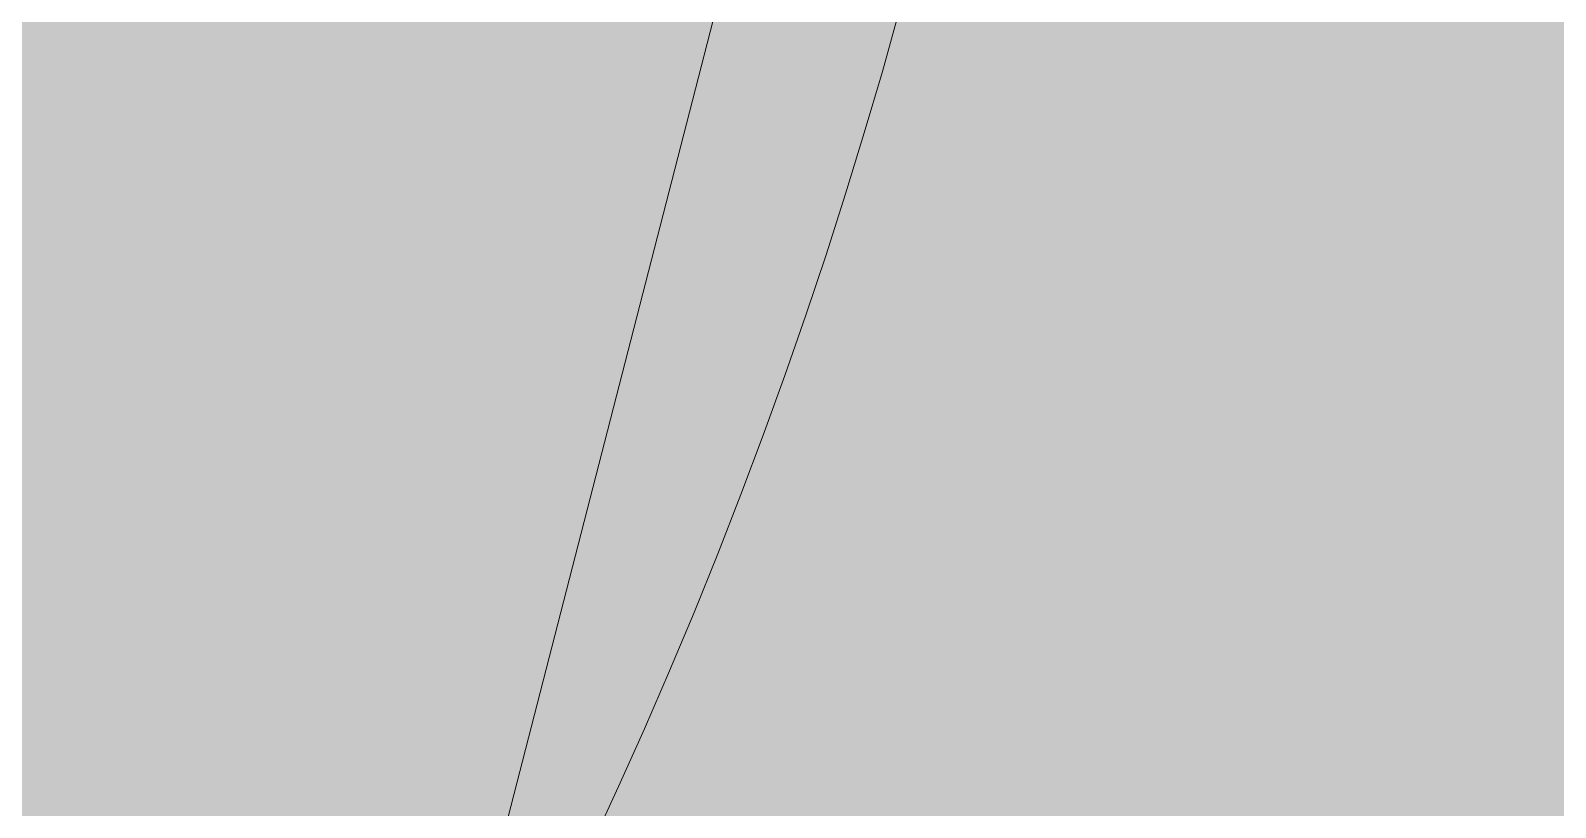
# Model space of a CAD drawing. Header units: millimetres. Extents: x -284281 to 1648660, y -821378 to -151356.
# Drawn here: x 166946 to 167533, y -271745 to -271446 of the extents above; entities that cross this region are included whole.
import ezdxf

# ---------------------------------------------------------------- set-up
doc = ezdxf.new("R2010")
doc.units = ezdxf.units.MM
doc.header["$MEASUREMENT"] = 0
doc.layers.add('Sols_ Dalles', color=7, linetype='Continuous')

# ---------------------------------------------------------------- blocks, each defined once
blk = doc.blocks.new('Dalle_1_1', base_point=(164770.11008658, -272914.8084278344))
at = {"layer": 'Sols_ Dalles', "linetype": 'Continuous', "lineweight": 0, "true_color": 0x2e271c}
blk.add_hatch(color=250, dxfattribs=at).paths.add_polyline_path([(164770.11008658, -272914.8084278344), (165370.0831615848, -272909.1243035155, 0.414213562373095), (167351.0463305378, -270890.2669724365), (167336.8360197405, -269390.3342849244, 0.414213562373095), (165317.9786886615, -267409.3711159715), (164718.0056136567, -267415.0552402904, 0.414213562373095), (162737.0424447036, -269433.9125713694), (162751.2527555009, -270933.8452588815, 0.414213562373095)])
at = {"layer": 'Sols_ Dalles', "color": 250, "linetype": 'Continuous', "lineweight": 5, "true_color": 0x1f1f1f, "flags": 128}
blk.add_lwpolyline([(164770.11008658, -272914.8084278344), (165370.0831615848, -272909.1243035155, 0.414213562373095), (167351.0463305378, -270890.2669724365), (167336.8360197405, -269390.3342849244, 0.414213562373095), (165317.9786886615, -267409.3711159715), (164718.0056136567, -267415.0552402904, 0.414213562373095), (162737.0424447036, -269433.9125713694), (162751.2527555009, -270933.8452588815, 0.414213562373095)], format="xyb", close=True, dxfattribs=at)

msp = doc.modelspace()

# ---------------------------------------------------------------- hatches: boundary and pattern name
at = {"linetype": 'Continuous', "lineweight": 0, "true_color": 0x6f6f6f}
h = msp.add_hatch(color=8, dxfattribs=at)
h.paths.add_polyline_path([(141848.4420964824, -295062.5711073328), (269220.8210711331, -293826.8681740529), (269220.8210711331, -270902.7342639957), (268763.0485297315, -270902.7342639957), (254213.5998073883, -271040.5752417909), (254213.5998073883, -163437.6352594973), (153156.1997686422, -163437.6352594973), (153156.1997686422, -271040.5752417909), (153182.9624951032, -271040.570137121), (153183.1455929471, -272000.514174368, -0.4094273642320801), (149183.6814503256, -275935.0422576087), (141848.4420964824, -275935.0422576087)])
h.paths.add_polyline_path([(158435.5835861503, -260639.9529928698), (155145.5835861496, -260639.9529928698), (155145.5835861496, -248364.9528041212), (155145.5835861496, -243089.9743520677), (155145.5835861498, -242189.9743520676), (158435.5835861456, -242189.9743520677)], flags=0)
h.paths.add_polyline_path([(161503.4333542396, -171995.570107758), (161503.4333542396, -193810.5712228594), (161503.4333542396, -230015.5701077577), (161503.4333542396, -260810.5712908683), (196775.0419720404, -260810.5712908683), (196775.0419720404, -222495.5701077577), (186955.54197204, -222495.5701077577), (186955.54197204, -218295.5701077576), (196754.55037582, -218295.5701077576), (196754.55037582, -208495.5700397464), (196754.55037582, -204495.5701077582), (193355.54197204, -204495.5701077582), (193355.54197204, -195161.5348148062), (195576.0335682612, -195161.5348148062), (195576.0335682612, -189810.5712908675), (217850.0679487665, -189810.5712908675), (217850.0679487665, -262266.8853081349), (245610.0447945497, -262266.8853081349), (245610.0447945497, -253395.5712908681), (245626.033568261, -253395.5712908681), (246426.0335682616, -253395.5712908681), (247826.0335682616, -253395.5712908681), (247826.0335682616, -248005.5712908681), (247826.0335682616, -246605.5712908681), (245626.033568261, -246605.5712908681), (245610.0447945497, -246605.5712908681), (245610.0447945497, -171995.570107758), (212806.2795795244, -171995.570107758)], flags=0)
h.paths.add_polyline_path([(162737.0424447036, -269433.9125713696, -0.09031866034739104), (162858.7725750083, -268727.6231899051, -0.2014487276514711), (163912.6386898478, -267592.7398123587, -0.1042114453310948), (164718.0056136567, -267415.0552402904), (165317.9786886614, -267409.3711159715, -0.1040446075030392), (166125.3542178057, -267571.2442112335, -0.2382554567244931), (167284.2565285808, -268953.3176441719, -0.05518862181101188), (167336.8360197405, -269390.3342849244), (167338.9307528177, -269611.4384295769), (167351.0463305378, -270890.2669724365), (167092.5827028561, -271892.7605249792, -0.2679491924311571), (165370.0831615848, -272909.1243035155), (164770.11008658, -272914.8084278344, -0.1937174638978183), (163379.2520172285, -272370.1851736419, -0.07056875578553938), (163028.6634642456, -271931.2619563544, -0.1316524975874418), (162751.2527555009, -270933.8452588814)], flags=0)
h.paths.add_polyline_path([(175327.7520638624, -275599.0021183604, -0.4157910987721261), (173316.9860347329, -273599.0310954161), (173316.9860347329, -273452.0523728462), (173330.4878588307, -267377.824109029, -0.3805567012956481), (175316.9860347329, -265609.8262580222), (175394.7140909313, -265609.8262580222), (175394.714090998, -270609.8262580222), (190394.714090998, -270609.8262580222), (190394.714090998, -265609.8262580222), (195356.1911751659, -265609.8262580222, -0.414213562373095), (196856.1911751659, -267109.8262580222), (196856.1911751659, -273660.6992440931, -0.3455016121305159), (195137.2854084622, -275433.4319587856)], flags=0)
h.paths.add_polyline_path([(205510.0925229657, -271504.0829723635, -0.1344739343229582), (205230.9476664425, -270484.9374600987), (205230.9476664425, -268984.9374600987, -0.414213562373095), (207230.9476664425, -266984.9374600987), (207830.9476664426, -266984.9374600987, -0.414213562373095), (209830.9476664426, -268984.9374600987), (209830.9476664426, -270484.9374600987, -0.1288203455247785), (209574.0304337163, -271465.581364089, -0.2709362909337307), (207830.9476664426, -272484.9374600987), (207230.9476664425, -272484.9374600987, -0.2649799965069897)], flags=0)
h.paths.add_polyline_path([(217862.6872051514, -273329.324858184), (217869.9493845131, -267730.3362331095, -0.09856150860684593), (218100.7180469822, -266943.7209168871), (218117.6808205855, -266951.5451316832, -0.2588490015814633), (219955.4789961085, -265605.8272208906), (219953.1414846457, -265587.2937359066), (220637.5685617412, -265587.2937359066), (220637.5685617412, -265687.2937359066), (220637.5685617412, -270687.2937359066), (250537.568563094, -270687.2937359066), (250537.568563094, -265687.2937359066), (252208.0035626257, -265687.2937359066), (254186.2938236636, -265687.2937359066), (254186.2938236636, -267687.2937359066), (254186.2938236636, -271062.2546416916, 0.001345760953496037), (254186.3228007193, -271073.0206708309), (254197.2085564256, -273095.2329167268, -0.414213562373095), (252208.0035626257, -275105.9699688153), (243484.5340142575, -275105.9699688153, -0.005188955460272843), (243431.4382670054, -275116.1028653205), (235447.9920048823, -275196.1906624249), (220071.0123732745, -275253.2397881394, -0.3865533312746577), (217873.0891013597, -273475.3850232523, -0.02518921928868773)], flags=0)

# ---------------------------------------------------------------- linework, layer by layer
at = {"color": 9, "linetype": 'Continuous', "lineweight": 5}
msp.add_lwpolyline([(162737.0424447036, -269433.9125713696), (162751.2527555009, -270933.8452588814, 0.1316524975874065), (163028.6634642456, -271931.2619563544, 0.07056875578555366), (163379.2520172285, -272370.1851736419, 0.1937174638978183), (164770.11008658, -272914.8084278344), (165370.0831615848, -272909.1243035155, 0.2679491924311552), (167092.5827028561, -271892.7605249792), (167351.0463305378, -270890.2669724365), (167338.9307528177, -269611.4384295769), (167336.8360197405, -269390.3342849244, 0.05518862181096443), (167284.2565285808, -268953.3176441719, 0.2382554567244956), (166125.3542178057, -267571.2442112335, 0.104044607503039), (165317.9786886614, -267409.3711159715), (164718.0056136567, -267415.0552402904, 0.1042114453310944), (163912.6386898478, -267592.7398123587, 0.2014487276515014), (162858.7725750083, -268727.6231899051, 0.09031866034734919)], format="xyb", close=True, dxfattribs=at)

# ---------------------------------------------------------------- block references
at = {"layer": 'Sols_ Dalles', "color": 250, "linetype": 'Continuous', "lineweight": 5, "true_color": 0x1f1f1f}
msp.add_blockref('Dalle_1_1', (164770.11008658, -272914.8084278344), dxfattribs=at)

doc.saveas('drawing.dxf')
